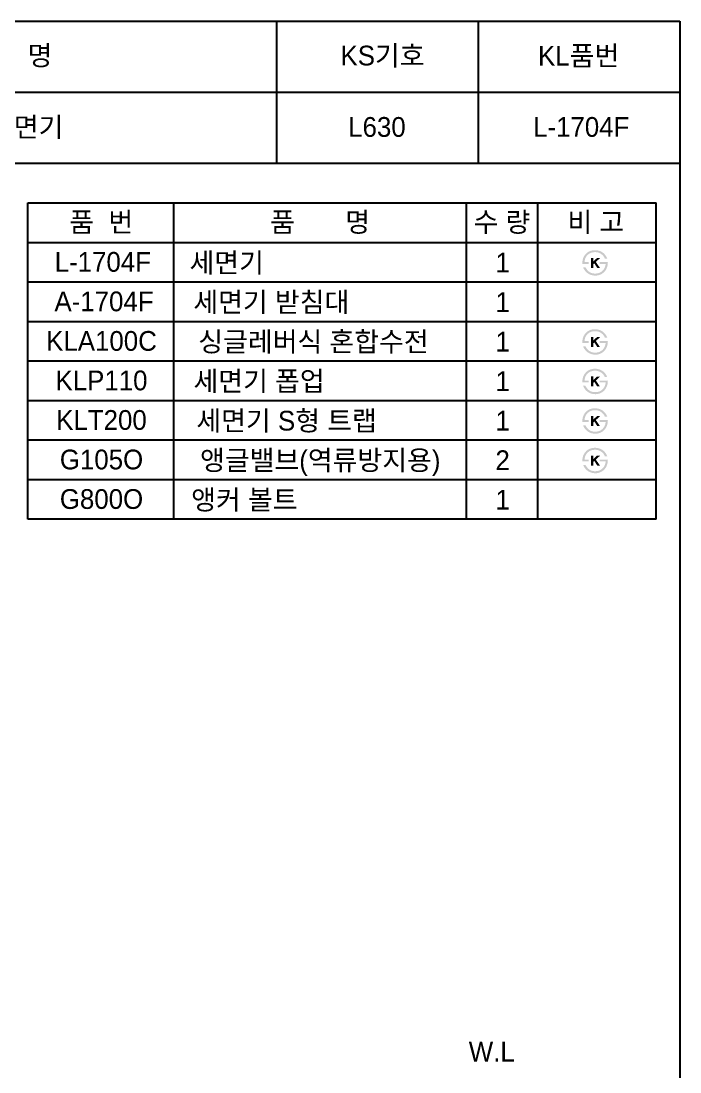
# Model space of a CAD drawing. Header units: millimetres. Extents: x 0 to 3750, y -67 to 2530.
# Drawn here: x 2917 to 3750, y 1200 to 2530 of the extents above; entities that cross this region are included whole.
import ezdxf
from ezdxf.enums import TextEntityAlignment as Align

# ---------------------------------------------------------------- set-up
doc = ezdxf.new("R2010")
doc.units = ezdxf.units.MM
doc.layers.add('TEXT', color=7, linetype='Continuous')
doc.layers.add('도각라인', color=7, linetype='Continuous')
doc.styles.add('타이틀', font='H2GTRM.TTF', dxfattribs={"height": 25})

msp = doc.modelspace()

# ---------------------------------------------------------------- hatches: boundary and pattern name
at = {"layer": 'TEXT'}
for points in [[(3626.6, 2222.8), (3626.6, 2223.2), (3626.6, 2223.6), (3626.5, 2224), (3626.6, 2224.4), (3626.6, 2224.8), (3626.6, 2225.2), (3626.6, 2225.6), (3626.7, 2226), (3626.7, 2226.4), (3626.8, 2226.8), (3626.8, 2227.2), (3626.9, 2227.6), (3627, 2228), (3627.1, 2228.4), (3627.2, 2228.8), (3627.3, 2229.1), (3627.4, 2229.5), (3627.5, 2229.9), (3627.7, 2230.3), (3627.8, 2230.6), (3628, 2231), (3628.1, 2231.4), (3628.3, 2231.7), (3628.5, 2232.1), (3628.7, 2232.4), (3628.9, 2232.7), (3629.1, 2233.1), (3629.3, 2233.4), (3629.5, 2233.7), (3629.7, 2234), (3630, 2234.3), (3630.5, 2234.9), (3630.8, 2235.2), (3631, 2235.5), (3631.3, 2235.8), (3631.6, 2236.1), (3631.9, 2236.4), (3632.2, 2236.6), (3632.5, 2236.9), (3632.8, 2237.1), (3633.2, 2237.4), (3633.5, 2237.6), (3633.8, 2237.8), (3634.2, 2238), (3634.5, 2238.2), (3634.9, 2238.4), (3635.2, 2238.6), (3635.7, 2238.7), (3636.1, 2238.9), (3636.5, 2239.1), (3636.9, 2239.2), (3637.3, 2239.4), (3637.8, 2239.5), (3638.2, 2239.6), (3638.6, 2239.7), (3639.1, 2239.8), (3639.5, 2239.9), (3640, 2239.9), (3640.5, 2240), (3641, 2240), (3641.4, 2240.1), (3641.9, 2240.1), (3642.4, 2240.1), (3643.2, 2240.1), (3643.6, 2240.1), (3643.9, 2240), (3644.3, 2240), (3644.7, 2240), (3645, 2239.9), (3645.4, 2239.9), (3645.7, 2239.8), (3646.1, 2239.7), (3646.4, 2239.7), (3646.8, 2239.6), (3647.1, 2239.5), (3647.4, 2239.4), (3647.8, 2239.3), (3648.1, 2239.2), (3648.4, 2239.1), (3648.7, 2239), (3649, 2238.9), (3649.4, 2238.7), (3649.7, 2238.6), (3650, 2238.5), (3650.3, 2238.3), (3650.6, 2238.2), (3650.8, 2238), (3651.1, 2237.8), (3651.4, 2237.7), (3651.7, 2237.5), (3652, 2237.3), (3652.2, 2237.1), (3652.5, 2236.9), (3652.8, 2236.7), (3653.2, 2236.4), (3653.6, 2236), (3654, 2235.6), (3654.4, 2235.2), (3654.8, 2234.8), (3655.1, 2234.4), (3655.5, 2234), (3655.8, 2233.6), (3656.1, 2233.1), (3656.4, 2232.6), (3656.7, 2232.2), (3657, 2231.7), (3657.3, 2231.1), (3657.5, 2230.6), (3657.8, 2230.1), (3658, 2229.5), (3658, 2229.5), (3654.9, 2229.5), (3654.9, 2229.5), (3654.8, 2229.7), (3654.8, 2229.9), (3654.7, 2230.1), (3654.6, 2230.2), (3654.6, 2230.4), (3654.5, 2230.6), (3654.4, 2230.7), (3654.3, 2230.9), (3654.2, 2231.1), (3654.1, 2231.2), (3654, 2231.4), (3653.9, 2231.6), (3653.8, 2231.7), (3653.7, 2231.9), (3653.6, 2232.1), (3653.5, 2232.2), (3653.3, 2232.4), (3653.2, 2232.6), (3652.9, 2232.9), (3652.7, 2233.2), (3652.4, 2233.5), (3652.1, 2233.8), (3651.7, 2234.1), (3651.4, 2234.4), (3651, 2234.7), (3650.8, 2234.9), (3650.6, 2235.1), (3650.3, 2235.2), (3650.1, 2235.4), (3649.9, 2235.5), (3649.6, 2235.7), (3649.4, 2235.8), (3649.1, 2236), (3648.9, 2236.1), (3648.6, 2236.2), (3648.4, 2236.4), (3648.1, 2236.5), (3647.9, 2236.6), (3647.6, 2236.7), (3647.4, 2236.8), (3647.1, 2236.9), (3646.8, 2237), (3646.6, 2237), (3646.3, 2237.1), (3646.1, 2237.2), (3645.8, 2237.3), (3645.5, 2237.3), (3645.2, 2237.4), (3645, 2237.4), (3644.7, 2237.5), (3644.4, 2237.5), (3644.1, 2237.5), (3643.8, 2237.6), (3643.6, 2237.6), (3643.3, 2237.6), (3643, 2237.6), (3642.7, 2237.6), (3642.3, 2237.6), (3642, 2237.6), (3641.7, 2237.6), (3641.3, 2237.5), (3641, 2237.5), (3640.7, 2237.5), (3640.3, 2237.4), (3640, 2237.4), (3639.7, 2237.3), (3639.4, 2237.3), (3639.1, 2237.2), (3638.8, 2237.1), (3638.5, 2237), (3638.2, 2237), (3637.9, 2236.9), (3637.6, 2236.8), (3637.3, 2236.7), (3637, 2236.5), (3636.7, 2236.4), (3636.5, 2236.3), (3636.2, 2236.2), (3635.9, 2236), (3635.6, 2235.9), (3635.4, 2235.7), (3635.1, 2235.6), (3634.9, 2235.4), (3634.6, 2235.2), (3634.4, 2235), (3634.1, 2234.9), (3633.9, 2234.7), (3633.7, 2234.5), (3633.4, 2234.3), (3633.2, 2234), (3633, 2233.8), (3632.7, 2233.6), (3632.5, 2233.4), (3632.3, 2233.1), (3632.1, 2232.9), (3631.9, 2232.6), (3631.7, 2232.4), (3631.6, 2232.1), (3631.4, 2231.9), (3631.2, 2231.6), (3631.1, 2231.4), (3630.9, 2231.1), (3630.8, 2230.8), (3630.6, 2230.5), (3630.5, 2230.3), (3630.4, 2230), (3630.3, 2229.7), (3630.2, 2229.4), (3630, 2229.1), (3630, 2228.8), (3629.9, 2228.5), (3629.8, 2228.2), (3629.7, 2227.8), (3629.6, 2227.5), (3629.6, 2227.2), (3629.5, 2226.9), (3629.5, 2226.5), (3629.4, 2226.2), (3629.4, 2225.8), (3629.4, 2225.5), (3629.3, 2225.1), (3629.3, 2225.1), (3634.5, 2225.1), (3634.5, 2225.1), (3634.5, 2225.1), (3634.5, 2222.8), (3634.5, 2222.8), (3634.5, 2222.8), (3626.6, 2222.8)], [(3658.7, 2225.1), (3658.8, 2224.7), (3658.7, 2224.3), (3658.7, 2223.8), (3658.7, 2223.4), (3658.7, 2223), (3658.6, 2222.5), (3658.6, 2222.1), (3658.5, 2221.7), (3658.5, 2221.3), (3658.4, 2220.9), (3658.3, 2220.4), (3658.2, 2220), (3658.1, 2219.6), (3658, 2219.2), (3657.8, 2218.8), (3657.7, 2218.4), (3657.6, 2218), (3657.4, 2217.6), (3657.3, 2217.3), (3657.1, 2216.9), (3656.9, 2216.5), (3656.7, 2216.2), (3656.6, 2215.8), (3656.4, 2215.5), (3656.2, 2215.1), (3655.9, 2214.8), (3655.7, 2214.5), (3655.5, 2214.2), (3655.3, 2213.8), (3655, 2213.5), (3654.8, 2213.2), (3654.5, 2212.9), (3654.2, 2212.6), (3654, 2212.4), (3653.7, 2212.1), (3653.4, 2211.8), (3653.1, 2211.6), (3652.8, 2211.3), (3652.5, 2211.1), (3652.2, 2210.8), (3651.9, 2210.6), (3651.6, 2210.4), (3651.2, 2210.2), (3650.9, 2210), (3650.6, 2209.8), (3650.2, 2209.6), (3649.9, 2209.4), (3649.5, 2209.3), (3649.2, 2209.1), (3648.8, 2209), (3648.4, 2208.8), (3648, 2208.7), (3647.7, 2208.6), (3647.3, 2208.5), (3646.9, 2208.4), (3646.5, 2208.3), (3646.1, 2208.2), (3645.7, 2208.1), (3645.3, 2208.1), (3644.9, 2208), (3644.5, 2208), (3644.1, 2208), (3643.7, 2207.9), (3643.3, 2207.9), (3642.6, 2207.9), (3642, 2208), (3641.3, 2208), (3640.7, 2208.1), (3640.1, 2208.2), (3639.8, 2208.2), (3639.5, 2208.3), (3639.2, 2208.3), (3638.9, 2208.4), (3638.6, 2208.5), (3638.3, 2208.6), (3638, 2208.6), (3637.7, 2208.7), (3637.4, 2208.8), (3637.1, 2208.9), (3636.8, 2209), (3636.6, 2209.1), (3636.3, 2209.2), (3636, 2209.4), (3635.7, 2209.5), (3635.5, 2209.6), (3635.2, 2209.7), (3634.9, 2209.9), (3634.7, 2210), (3634.4, 2210.2), (3634.1, 2210.3), (3633.6, 2210.7), (3633.4, 2210.8), (3633.1, 2211), (3632.8, 2211.2), (3632.6, 2211.4), (3632.4, 2211.6), (3632.1, 2211.8), (3631.9, 2212), (3631.6, 2212.2), (3631.4, 2212.5), (3631.2, 2212.7), (3631, 2212.9), (3630.8, 2213.1), (3630.5, 2213.4), (3630.3, 2213.6), (3630.1, 2213.9), (3629.9, 2214.1), (3629.7, 2214.4), (3629.6, 2214.6), (3629.4, 2214.9), (3629.2, 2215.2), (3629, 2215.5), (3628.8, 2215.7), (3628.7, 2216), (3628.5, 2216.3), (3628.3, 2216.6), (3628.2, 2216.9), (3628, 2217.2), (3627.8, 2217.8), (3627.5, 2218.5), (3627.5, 2218.5), (3630.4, 2218.5), (3630.4, 2218.5), (3630.7, 2218.1), (3630.9, 2217.6), (3631.1, 2217.2), (3631.4, 2216.9), (3631.6, 2216.5), (3631.9, 2216.1), (3632.1, 2215.8), (3632.4, 2215.4), (3632.7, 2215.1), (3632.9, 2214.8), (3633.2, 2214.5), (3633.5, 2214.2), (3633.8, 2213.9), (3634.1, 2213.6), (3634.4, 2213.3), (3634.7, 2213.1), (3634.9, 2212.9), (3635.2, 2212.7), (3635.4, 2212.6), (3635.6, 2212.4), (3635.9, 2212.3), (3636.1, 2212.1), (3636.3, 2212), (3636.6, 2211.9), (3636.8, 2211.7), (3637.1, 2211.6), (3637.3, 2211.5), (3637.6, 2211.4), (3637.9, 2211.3), (3638.1, 2211.2), (3638.4, 2211.1), (3638.7, 2211), (3638.9, 2211), (3639.2, 2210.9), (3639.5, 2210.8), (3639.8, 2210.8), (3640, 2210.7), (3640.3, 2210.7), (3640.6, 2210.6), (3640.9, 2210.6), (3641.2, 2210.6), (3641.5, 2210.5), (3641.8, 2210.5), (3642.1, 2210.5), (3642.4, 2210.5), (3642.7, 2210.5), (3643, 2210.5), (3643.9, 2210.5), (3644.1, 2210.6), (3644.4, 2210.6), (3644.7, 2210.6), (3644.9, 2210.6), (3645.2, 2210.7), (3645.5, 2210.7), (3645.7, 2210.8), (3646, 2210.8), (3646.3, 2210.9), (3646.5, 2210.9), (3646.8, 2211), (3647, 2211.1), (3647.3, 2211.2), (3647.5, 2211.2), (3647.8, 2211.3), (3648, 2211.4), (3648.3, 2211.5), (3648.5, 2211.6), (3648.8, 2211.8), (3649, 2211.9), (3649.2, 2212), (3649.5, 2212.1), (3649.7, 2212.3), (3649.9, 2212.4), (3650.2, 2212.6), (3650.4, 2212.7), (3650.6, 2212.9), (3650.9, 2213), (3651.1, 2213.2), (3651.3, 2213.4), (3651.6, 2213.6), (3651.8, 2213.8), (3652, 2214), (3652.3, 2214.3), (3652.5, 2214.5), (3652.7, 2214.8), (3652.9, 2215), (3653.2, 2215.3), (3653.3, 2215.5), (3653.5, 2215.8), (3653.7, 2216), (3653.9, 2216.3), (3654.1, 2216.6), (3654.2, 2216.9), (3654.4, 2217.2), (3654.5, 2217.4), (3654.7, 2217.7), (3654.8, 2218), (3654.9, 2218.3), (3655.1, 2218.7), (3655.2, 2219), (3655.3, 2219.3), (3655.4, 2219.6), (3655.5, 2220), (3655.6, 2220.3), (3655.6, 2220.6), (3655.7, 2221), (3655.8, 2221.3), (3655.8, 2221.7), (3655.9, 2222.1), (3655.9, 2222.4), (3655.9, 2222.8), (3655.9, 2222.8), (3648.5, 2222.8), (3648.5, 2222.8), (3648.5, 2222.8), (3648.5, 2225.1), (3648.5, 2225.1), (3648.5, 2225.1), (3658.7, 2225.1)], [(3640.3, 2225.8), (3645.1, 2230.2), (3649, 2230.2), (3643.6, 2225.2), (3648.7, 2217.7), (3645.3, 2217.7), (3641.7, 2223.4), (3640.3, 2222.2), (3640.3, 2217.7), (3637.4, 2217.7), (3637.4, 2230.3), (3640.3, 2230.3)], [(3626.6, 2122.8), (3626.6, 2123.2), (3626.6, 2123.6), (3626.5, 2124), (3626.6, 2124.4), (3626.6, 2124.8), (3626.6, 2125.2), (3626.6, 2125.6), (3626.7, 2126), (3626.7, 2126.4), (3626.8, 2126.8), (3626.8, 2127.2), (3626.9, 2127.6), (3627, 2128), (3627.1, 2128.4), (3627.2, 2128.8), (3627.3, 2129.1), (3627.4, 2129.5), (3627.5, 2129.9), (3627.7, 2130.3), (3627.8, 2130.6), (3628, 2131), (3628.1, 2131.4), (3628.3, 2131.7), (3628.5, 2132.1), (3628.7, 2132.4), (3628.9, 2132.7), (3629.1, 2133.1), (3629.3, 2133.4), (3629.5, 2133.7), (3629.7, 2134), (3630, 2134.3), (3630.5, 2134.9), (3630.8, 2135.2), (3631, 2135.5), (3631.3, 2135.8), (3631.6, 2136.1), (3631.9, 2136.4), (3632.2, 2136.6), (3632.5, 2136.9), (3632.8, 2137.1), (3633.2, 2137.4), (3633.5, 2137.6), (3633.8, 2137.8), (3634.2, 2138), (3634.5, 2138.2), (3634.9, 2138.4), (3635.2, 2138.6), (3635.7, 2138.7), (3636.1, 2138.9), (3636.5, 2139.1), (3636.9, 2139.2), (3637.3, 2139.4), (3637.8, 2139.5), (3638.2, 2139.6), (3638.6, 2139.7), (3639.1, 2139.8), (3639.5, 2139.9), (3640, 2139.9), (3640.5, 2140), (3641, 2140), (3641.4, 2140.1), (3641.9, 2140.1), (3642.4, 2140.1), (3643.2, 2140.1), (3643.6, 2140.1), (3643.9, 2140), (3644.3, 2140), (3644.7, 2140), (3645, 2139.9), (3645.4, 2139.9), (3645.7, 2139.8), (3646.1, 2139.7), (3646.4, 2139.7), (3646.8, 2139.6), (3647.1, 2139.5), (3647.4, 2139.4), (3647.8, 2139.3), (3648.1, 2139.2), (3648.4, 2139.1), (3648.7, 2139), (3649, 2138.9), (3649.4, 2138.7), (3649.7, 2138.6), (3650, 2138.5), (3650.3, 2138.3), (3650.6, 2138.2), (3650.8, 2138), (3651.1, 2137.8), (3651.4, 2137.7), (3651.7, 2137.5), (3652, 2137.3), (3652.2, 2137.1), (3652.5, 2136.9), (3652.8, 2136.7), (3653.2, 2136.4), (3653.6, 2136), (3654, 2135.6), (3654.4, 2135.2), (3654.8, 2134.8), (3655.1, 2134.4), (3655.5, 2134), (3655.8, 2133.6), (3656.1, 2133.1), (3656.4, 2132.6), (3656.7, 2132.2), (3657, 2131.7), (3657.3, 2131.1), (3657.5, 2130.6), (3657.8, 2130.1), (3658, 2129.5), (3658, 2129.5), (3654.9, 2129.5), (3654.9, 2129.5), (3654.8, 2129.7), (3654.8, 2129.9), (3654.7, 2130.1), (3654.6, 2130.2), (3654.6, 2130.4), (3654.5, 2130.6), (3654.4, 2130.7), (3654.3, 2130.9), (3654.2, 2131.1), (3654.1, 2131.2), (3654, 2131.4), (3653.9, 2131.6), (3653.8, 2131.7), (3653.7, 2131.9), (3653.6, 2132.1), (3653.5, 2132.2), (3653.3, 2132.4), (3653.2, 2132.6), (3652.9, 2132.9), (3652.7, 2133.2), (3652.4, 2133.5), (3652.1, 2133.8), (3651.7, 2134.1), (3651.4, 2134.4), (3651, 2134.7), (3650.8, 2134.9), (3650.6, 2135.1), (3650.3, 2135.2), (3650.1, 2135.4), (3649.9, 2135.5), (3649.6, 2135.7), (3649.4, 2135.8), (3649.1, 2136), (3648.9, 2136.1), (3648.6, 2136.2), (3648.4, 2136.4), (3648.1, 2136.5), (3647.9, 2136.6), (3647.6, 2136.7), (3647.4, 2136.8), (3647.1, 2136.9), (3646.8, 2137), (3646.6, 2137), (3646.3, 2137.1), (3646.1, 2137.2), (3645.8, 2137.3), (3645.5, 2137.3), (3645.2, 2137.4), (3645, 2137.4), (3644.7, 2137.5), (3644.4, 2137.5), (3644.1, 2137.5), (3643.8, 2137.6), (3643.6, 2137.6), (3643.3, 2137.6), (3643, 2137.6), (3642.7, 2137.6), (3642.3, 2137.6), (3642, 2137.6), (3641.7, 2137.6), (3641.3, 2137.5), (3641, 2137.5), (3640.7, 2137.5), (3640.3, 2137.4), (3640, 2137.4), (3639.7, 2137.3), (3639.4, 2137.3), (3639.1, 2137.2), (3638.8, 2137.1), (3638.5, 2137), (3638.2, 2137), (3637.9, 2136.9), (3637.6, 2136.8), (3637.3, 2136.7), (3637, 2136.5), (3636.7, 2136.4), (3636.5, 2136.3), (3636.2, 2136.2), (3635.9, 2136), (3635.6, 2135.9), (3635.4, 2135.7), (3635.1, 2135.6), (3634.9, 2135.4), (3634.6, 2135.2), (3634.4, 2135), (3634.1, 2134.9), (3633.9, 2134.7), (3633.7, 2134.5), (3633.4, 2134.3), (3633.2, 2134), (3633, 2133.8), (3632.7, 2133.6), (3632.5, 2133.4), (3632.3, 2133.1), (3632.1, 2132.9), (3631.9, 2132.6), (3631.7, 2132.4), (3631.6, 2132.1), (3631.4, 2131.9), (3631.2, 2131.6), (3631.1, 2131.4), (3630.9, 2131.1), (3630.8, 2130.8), (3630.6, 2130.5), (3630.5, 2130.3), (3630.4, 2130), (3630.3, 2129.7), (3630.2, 2129.4), (3630, 2129.1), (3630, 2128.8), (3629.9, 2128.5), (3629.8, 2128.2), (3629.7, 2127.8), (3629.6, 2127.5), (3629.6, 2127.2), (3629.5, 2126.9), (3629.5, 2126.5), (3629.4, 2126.2), (3629.4, 2125.8), (3629.4, 2125.5), (3629.3, 2125.1), (3629.3, 2125.1), (3634.5, 2125.1), (3634.5, 2125.1), (3634.5, 2125.1), (3634.5, 2122.8), (3634.5, 2122.8), (3634.5, 2122.8), (3626.6, 2122.8)], [(3640.3, 2125.8), (3645.1, 2130.2), (3649, 2130.2), (3643.6, 2125.2), (3648.7, 2117.7), (3645.3, 2117.7), (3641.7, 2123.4), (3640.3, 2122.2), (3640.3, 2117.7), (3637.4, 2117.7), (3637.4, 2130.3), (3640.3, 2130.3)], [(3658.7, 2125.1), (3658.8, 2124.7), (3658.7, 2124.3), (3658.7, 2123.8), (3658.7, 2123.4), (3658.7, 2123), (3658.6, 2122.5), (3658.6, 2122.1), (3658.5, 2121.7), (3658.5, 2121.3), (3658.4, 2120.9), (3658.3, 2120.4), (3658.2, 2120), (3658.1, 2119.6), (3658, 2119.2), (3657.8, 2118.8), (3657.7, 2118.4), (3657.6, 2118), (3657.4, 2117.6), (3657.3, 2117.3), (3657.1, 2116.9), (3656.9, 2116.5), (3656.7, 2116.2), (3656.6, 2115.8), (3656.4, 2115.5), (3656.2, 2115.1), (3655.9, 2114.8), (3655.7, 2114.5), (3655.5, 2114.2), (3655.3, 2113.8), (3655, 2113.5), (3654.8, 2113.2), (3654.5, 2112.9), (3654.2, 2112.6), (3654, 2112.4), (3653.7, 2112.1), (3653.4, 2111.8), (3653.1, 2111.6), (3652.8, 2111.3), (3652.5, 2111.1), (3652.2, 2110.8), (3651.9, 2110.6), (3651.6, 2110.4), (3651.2, 2110.2), (3650.9, 2110), (3650.6, 2109.8), (3650.2, 2109.6), (3649.9, 2109.4), (3649.5, 2109.3), (3649.2, 2109.1), (3648.8, 2109), (3648.4, 2108.8), (3648, 2108.7), (3647.7, 2108.6), (3647.3, 2108.5), (3646.9, 2108.4), (3646.5, 2108.3), (3646.1, 2108.2), (3645.7, 2108.1), (3645.3, 2108.1), (3644.9, 2108), (3644.5, 2108), (3644.1, 2108), (3643.7, 2107.9), (3643.3, 2107.9), (3642.6, 2107.9), (3642, 2108), (3641.3, 2108), (3640.7, 2108.1), (3640.1, 2108.2), (3639.8, 2108.2), (3639.5, 2108.3), (3639.2, 2108.3), (3638.9, 2108.4), (3638.6, 2108.5), (3638.3, 2108.6), (3638, 2108.6), (3637.7, 2108.7), (3637.4, 2108.8), (3637.1, 2108.9), (3636.8, 2109), (3636.6, 2109.1), (3636.3, 2109.2), (3636, 2109.4), (3635.7, 2109.5), (3635.5, 2109.6), (3635.2, 2109.7), (3634.9, 2109.9), (3634.7, 2110), (3634.4, 2110.2), (3634.1, 2110.3), (3633.6, 2110.7), (3633.4, 2110.8), (3633.1, 2111), (3632.8, 2111.2), (3632.6, 2111.4), (3632.4, 2111.6), (3632.1, 2111.8), (3631.9, 2112), (3631.6, 2112.2), (3631.4, 2112.5), (3631.2, 2112.7), (3631, 2112.9), (3630.8, 2113.1), (3630.5, 2113.4), (3630.3, 2113.6), (3630.1, 2113.9), (3629.9, 2114.1), (3629.7, 2114.4), (3629.6, 2114.6), (3629.4, 2114.9), (3629.2, 2115.2), (3629, 2115.5), (3628.8, 2115.7), (3628.7, 2116), (3628.5, 2116.3), (3628.3, 2116.6), (3628.2, 2116.9), (3628, 2117.2), (3627.8, 2117.8), (3627.5, 2118.5), (3627.5, 2118.5), (3630.4, 2118.5), (3630.4, 2118.5), (3630.7, 2118.1), (3630.9, 2117.6), (3631.1, 2117.2), (3631.4, 2116.9), (3631.6, 2116.5), (3631.9, 2116.1), (3632.1, 2115.8), (3632.4, 2115.4), (3632.7, 2115.1), (3632.9, 2114.8), (3633.2, 2114.5), (3633.5, 2114.2), (3633.8, 2113.9), (3634.1, 2113.6), (3634.4, 2113.3), (3634.7, 2113.1), (3634.9, 2112.9), (3635.2, 2112.7), (3635.4, 2112.6), (3635.6, 2112.4), (3635.9, 2112.3), (3636.1, 2112.1), (3636.3, 2112), (3636.6, 2111.9), (3636.8, 2111.7), (3637.1, 2111.6), (3637.3, 2111.5), (3637.6, 2111.4), (3637.9, 2111.3), (3638.1, 2111.2), (3638.4, 2111.1), (3638.7, 2111), (3638.9, 2111), (3639.2, 2110.9), (3639.5, 2110.8), (3639.8, 2110.8), (3640, 2110.7), (3640.3, 2110.7), (3640.6, 2110.6), (3640.9, 2110.6), (3641.2, 2110.6), (3641.5, 2110.5), (3641.8, 2110.5), (3642.1, 2110.5), (3642.4, 2110.5), (3642.7, 2110.5), (3643, 2110.5), (3643.9, 2110.5), (3644.1, 2110.6), (3644.4, 2110.6), (3644.7, 2110.6), (3644.9, 2110.6), (3645.2, 2110.7), (3645.5, 2110.7), (3645.7, 2110.8), (3646, 2110.8), (3646.3, 2110.9), (3646.5, 2110.9), (3646.8, 2111), (3647, 2111.1), (3647.3, 2111.2), (3647.5, 2111.2), (3647.8, 2111.3), (3648, 2111.4), (3648.3, 2111.5), (3648.5, 2111.6), (3648.8, 2111.8), (3649, 2111.9), (3649.2, 2112), (3649.5, 2112.1), (3649.7, 2112.3), (3649.9, 2112.4), (3650.2, 2112.6), (3650.4, 2112.7), (3650.6, 2112.9), (3650.9, 2113), (3651.1, 2113.2), (3651.3, 2113.4), (3651.6, 2113.6), (3651.8, 2113.8), (3652, 2114), (3652.3, 2114.3), (3652.5, 2114.5), (3652.7, 2114.8), (3652.9, 2115), (3653.2, 2115.3), (3653.3, 2115.5), (3653.5, 2115.8), (3653.7, 2116), (3653.9, 2116.3), (3654.1, 2116.6), (3654.2, 2116.9), (3654.4, 2117.2), (3654.5, 2117.4), (3654.7, 2117.7), (3654.8, 2118), (3654.9, 2118.3), (3655.1, 2118.7), (3655.2, 2119), (3655.3, 2119.3), (3655.4, 2119.6), (3655.5, 2120), (3655.6, 2120.3), (3655.6, 2120.6), (3655.7, 2121), (3655.8, 2121.3), (3655.8, 2121.7), (3655.9, 2122.1), (3655.9, 2122.4), (3655.9, 2122.8), (3655.9, 2122.8), (3648.5, 2122.8), (3648.5, 2122.8), (3648.5, 2122.8), (3648.5, 2125.1), (3648.5, 2125.1), (3648.5, 2125.1), (3658.7, 2125.1)], [(3626.6, 2072.8), (3626.6, 2073.2), (3626.6, 2073.6), (3626.5, 2074), (3626.6, 2074.4), (3626.6, 2074.8), (3626.6, 2075.2), (3626.6, 2075.6), (3626.7, 2076), (3626.7, 2076.4), (3626.8, 2076.8), (3626.8, 2077.2), (3626.9, 2077.6), (3627, 2078), (3627.1, 2078.4), (3627.2, 2078.8), (3627.3, 2079.1), (3627.4, 2079.5), (3627.5, 2079.9), (3627.7, 2080.3), (3627.8, 2080.6), (3628, 2081), (3628.1, 2081.4), (3628.3, 2081.7), (3628.5, 2082.1), (3628.7, 2082.4), (3628.9, 2082.7), (3629.1, 2083.1), (3629.3, 2083.4), (3629.5, 2083.7), (3629.7, 2084), (3630, 2084.3), (3630.5, 2084.9), (3630.8, 2085.2), (3631, 2085.5), (3631.3, 2085.8), (3631.6, 2086.1), (3631.9, 2086.4), (3632.2, 2086.6), (3632.5, 2086.9), (3632.8, 2087.1), (3633.2, 2087.4), (3633.5, 2087.6), (3633.8, 2087.8), (3634.2, 2088), (3634.5, 2088.2), (3634.9, 2088.4), (3635.2, 2088.6), (3635.7, 2088.7), (3636.1, 2088.9), (3636.5, 2089.1), (3636.9, 2089.2), (3637.3, 2089.4), (3637.8, 2089.5), (3638.2, 2089.6), (3638.6, 2089.7), (3639.1, 2089.8), (3639.5, 2089.9), (3640, 2089.9), (3640.5, 2090), (3641, 2090), (3641.4, 2090.1), (3641.9, 2090.1), (3642.4, 2090.1), (3643.2, 2090.1), (3643.6, 2090.1), (3643.9, 2090), (3644.3, 2090), (3644.7, 2090), (3645, 2089.9), (3645.4, 2089.9), (3645.7, 2089.8), (3646.1, 2089.7), (3646.4, 2089.7), (3646.8, 2089.6), (3647.1, 2089.5), (3647.4, 2089.4), (3647.8, 2089.3), (3648.1, 2089.2), (3648.4, 2089.1), (3648.7, 2089), (3649, 2088.9), (3649.4, 2088.7), (3649.7, 2088.6), (3650, 2088.5), (3650.3, 2088.3), (3650.6, 2088.2), (3650.8, 2088), (3651.1, 2087.8), (3651.4, 2087.7), (3651.7, 2087.5), (3652, 2087.3), (3652.2, 2087.1), (3652.5, 2086.9), (3652.8, 2086.7), (3653.2, 2086.4), (3653.6, 2086), (3654, 2085.6), (3654.4, 2085.2), (3654.8, 2084.8), (3655.1, 2084.4), (3655.5, 2084), (3655.8, 2083.6), (3656.1, 2083.1), (3656.4, 2082.6), (3656.7, 2082.2), (3657, 2081.7), (3657.3, 2081.1), (3657.5, 2080.6), (3657.8, 2080.1), (3658, 2079.5), (3658, 2079.5), (3654.9, 2079.5), (3654.9, 2079.5), (3654.8, 2079.7), (3654.8, 2079.9), (3654.7, 2080.1), (3654.6, 2080.2), (3654.6, 2080.4), (3654.5, 2080.6), (3654.4, 2080.7), (3654.3, 2080.9), (3654.2, 2081.1), (3654.1, 2081.2), (3654, 2081.4), (3653.9, 2081.6), (3653.8, 2081.7), (3653.7, 2081.9), (3653.6, 2082.1), (3653.5, 2082.2), (3653.3, 2082.4), (3653.2, 2082.6), (3652.9, 2082.9), (3652.7, 2083.2), (3652.4, 2083.5), (3652.1, 2083.8), (3651.7, 2084.1), (3651.4, 2084.4), (3651, 2084.7), (3650.8, 2084.9), (3650.6, 2085.1), (3650.3, 2085.2), (3650.1, 2085.4), (3649.9, 2085.5), (3649.6, 2085.7), (3649.4, 2085.8), (3649.1, 2086), (3648.9, 2086.1), (3648.6, 2086.2), (3648.4, 2086.4), (3648.1, 2086.5), (3647.9, 2086.6), (3647.6, 2086.7), (3647.4, 2086.8), (3647.1, 2086.9), (3646.8, 2087), (3646.6, 2087), (3646.3, 2087.1), (3646.1, 2087.2), (3645.8, 2087.3), (3645.5, 2087.3), (3645.2, 2087.4), (3645, 2087.4), (3644.7, 2087.5), (3644.4, 2087.5), (3644.1, 2087.5), (3643.8, 2087.6), (3643.6, 2087.6), (3643.3, 2087.6), (3643, 2087.6), (3642.7, 2087.6), (3642.3, 2087.6), (3642, 2087.6), (3641.7, 2087.6), (3641.3, 2087.5), (3641, 2087.5), (3640.7, 2087.5), (3640.3, 2087.4), (3640, 2087.4), (3639.7, 2087.3), (3639.4, 2087.3), (3639.1, 2087.2), (3638.8, 2087.1), (3638.5, 2087), (3638.2, 2087), (3637.9, 2086.9), (3637.6, 2086.8), (3637.3, 2086.7), (3637, 2086.5), (3636.7, 2086.4), (3636.5, 2086.3), (3636.2, 2086.2), (3635.9, 2086), (3635.6, 2085.9), (3635.4, 2085.7), (3635.1, 2085.6), (3634.9, 2085.4), (3634.6, 2085.2), (3634.4, 2085), (3634.1, 2084.9), (3633.9, 2084.7), (3633.7, 2084.5), (3633.4, 2084.3), (3633.2, 2084), (3633, 2083.8), (3632.7, 2083.6), (3632.5, 2083.4), (3632.3, 2083.1), (3632.1, 2082.9), (3631.9, 2082.6), (3631.7, 2082.4), (3631.6, 2082.1), (3631.4, 2081.9), (3631.2, 2081.6), (3631.1, 2081.4), (3630.9, 2081.1), (3630.8, 2080.8), (3630.6, 2080.5), (3630.5, 2080.3), (3630.4, 2080), (3630.3, 2079.7), (3630.2, 2079.4), (3630, 2079.1), (3630, 2078.8), (3629.9, 2078.5), (3629.8, 2078.2), (3629.7, 2077.8), (3629.6, 2077.5), (3629.6, 2077.2), (3629.5, 2076.9), (3629.5, 2076.5), (3629.4, 2076.2), (3629.4, 2075.8), (3629.4, 2075.5), (3629.3, 2075.1), (3629.3, 2075.1), (3634.5, 2075.1), (3634.5, 2075.1), (3634.5, 2075.1), (3634.5, 2072.8), (3634.5, 2072.8), (3634.5, 2072.8), (3626.6, 2072.8)], [(3658.7, 2075.1), (3658.8, 2074.7), (3658.7, 2074.3), (3658.7, 2073.8), (3658.7, 2073.4), (3658.7, 2073), (3658.6, 2072.5), (3658.6, 2072.1), (3658.5, 2071.7), (3658.5, 2071.3), (3658.4, 2070.9), (3658.3, 2070.4), (3658.2, 2070), (3658.1, 2069.6), (3658, 2069.2), (3657.8, 2068.8), (3657.7, 2068.4), (3657.6, 2068), (3657.4, 2067.6), (3657.3, 2067.3), (3657.1, 2066.9), (3656.9, 2066.5), (3656.7, 2066.2), (3656.6, 2065.8), (3656.4, 2065.5), (3656.2, 2065.1), (3655.9, 2064.8), (3655.7, 2064.5), (3655.5, 2064.2), (3655.3, 2063.8), (3655, 2063.5), (3654.8, 2063.2), (3654.5, 2062.9), (3654.2, 2062.6), (3654, 2062.4), (3653.7, 2062.1), (3653.4, 2061.8), (3653.1, 2061.6), (3652.8, 2061.3), (3652.5, 2061.1), (3652.2, 2060.8), (3651.9, 2060.6), (3651.6, 2060.4), (3651.2, 2060.2), (3650.9, 2060), (3650.6, 2059.8), (3650.2, 2059.6), (3649.9, 2059.4), (3649.5, 2059.3), (3649.2, 2059.1), (3648.8, 2059), (3648.4, 2058.8), (3648, 2058.7), (3647.7, 2058.6), (3647.3, 2058.5), (3646.9, 2058.4), (3646.5, 2058.3), (3646.1, 2058.2), (3645.7, 2058.1), (3645.3, 2058.1), (3644.9, 2058), (3644.5, 2058), (3644.1, 2058), (3643.7, 2057.9), (3643.3, 2057.9), (3642.6, 2057.9), (3642, 2058), (3641.3, 2058), (3640.7, 2058.1), (3640.1, 2058.2), (3639.8, 2058.2), (3639.5, 2058.3), (3639.2, 2058.3), (3638.9, 2058.4), (3638.6, 2058.5), (3638.3, 2058.6), (3638, 2058.6), (3637.7, 2058.7), (3637.4, 2058.8), (3637.1, 2058.9), (3636.8, 2059), (3636.6, 2059.1), (3636.3, 2059.2), (3636, 2059.4), (3635.7, 2059.5), (3635.5, 2059.6), (3635.2, 2059.7), (3634.9, 2059.9), (3634.7, 2060), (3634.4, 2060.2), (3634.1, 2060.3), (3633.6, 2060.7), (3633.4, 2060.8), (3633.1, 2061), (3632.8, 2061.2), (3632.6, 2061.4), (3632.4, 2061.6), (3632.1, 2061.8), (3631.9, 2062), (3631.6, 2062.2), (3631.4, 2062.5), (3631.2, 2062.7), (3631, 2062.9), (3630.8, 2063.1), (3630.5, 2063.4), (3630.3, 2063.6), (3630.1, 2063.9), (3629.9, 2064.1), (3629.7, 2064.4), (3629.6, 2064.6), (3629.4, 2064.9), (3629.2, 2065.2), (3629, 2065.5), (3628.8, 2065.7), (3628.7, 2066), (3628.5, 2066.3), (3628.3, 2066.6), (3628.2, 2066.9), (3628, 2067.2), (3627.8, 2067.8), (3627.5, 2068.5), (3627.5, 2068.5), (3630.4, 2068.5), (3630.4, 2068.5), (3630.7, 2068.1), (3630.9, 2067.6), (3631.1, 2067.2), (3631.4, 2066.9), (3631.6, 2066.5), (3631.9, 2066.1), (3632.1, 2065.8), (3632.4, 2065.4), (3632.7, 2065.1), (3632.9, 2064.8), (3633.2, 2064.5), (3633.5, 2064.2), (3633.8, 2063.9), (3634.1, 2063.6), (3634.4, 2063.3), (3634.7, 2063.1), (3634.9, 2062.9), (3635.2, 2062.7), (3635.4, 2062.6), (3635.6, 2062.4), (3635.9, 2062.3), (3636.1, 2062.1), (3636.3, 2062), (3636.6, 2061.9), (3636.8, 2061.7), (3637.1, 2061.6), (3637.3, 2061.5), (3637.6, 2061.4), (3637.9, 2061.3), (3638.1, 2061.2), (3638.4, 2061.1), (3638.7, 2061), (3638.9, 2061), (3639.2, 2060.9), (3639.5, 2060.8), (3639.8, 2060.8), (3640, 2060.7), (3640.3, 2060.7), (3640.6, 2060.6), (3640.9, 2060.6), (3641.2, 2060.6), (3641.5, 2060.5), (3641.8, 2060.5), (3642.1, 2060.5), (3642.4, 2060.5), (3642.7, 2060.5), (3643, 2060.5), (3643.9, 2060.5), (3644.1, 2060.6), (3644.4, 2060.6), (3644.7, 2060.6), (3644.9, 2060.6), (3645.2, 2060.7), (3645.5, 2060.7), (3645.7, 2060.8), (3646, 2060.8), (3646.3, 2060.9), (3646.5, 2060.9), (3646.8, 2061), (3647, 2061.1), (3647.3, 2061.2), (3647.5, 2061.2), (3647.8, 2061.3), (3648, 2061.4), (3648.3, 2061.5), (3648.5, 2061.6), (3648.8, 2061.8), (3649, 2061.9), (3649.2, 2062), (3649.5, 2062.1), (3649.7, 2062.3), (3649.9, 2062.4), (3650.2, 2062.6), (3650.4, 2062.7), (3650.6, 2062.9), (3650.9, 2063), (3651.1, 2063.2), (3651.3, 2063.4), (3651.6, 2063.6), (3651.8, 2063.8), (3652, 2064), (3652.3, 2064.3), (3652.5, 2064.5), (3652.7, 2064.8), (3652.9, 2065), (3653.2, 2065.3), (3653.3, 2065.5), (3653.5, 2065.8), (3653.7, 2066), (3653.9, 2066.3), (3654.1, 2066.6), (3654.2, 2066.9), (3654.4, 2067.2), (3654.5, 2067.4), (3654.7, 2067.7), (3654.8, 2068), (3654.9, 2068.3), (3655.1, 2068.7), (3655.2, 2069), (3655.3, 2069.3), (3655.4, 2069.6), (3655.5, 2070), (3655.6, 2070.3), (3655.6, 2070.6), (3655.7, 2071), (3655.8, 2071.3), (3655.8, 2071.7), (3655.9, 2072.1), (3655.9, 2072.4), (3655.9, 2072.8), (3655.9, 2072.8), (3648.5, 2072.8), (3648.5, 2072.8), (3648.5, 2072.8), (3648.5, 2075.1), (3648.5, 2075.1), (3648.5, 2075.1), (3658.7, 2075.1)], [(3640.3, 2075.8), (3645.1, 2080.2), (3649, 2080.2), (3643.6, 2075.2), (3648.7, 2067.7), (3645.3, 2067.7), (3641.7, 2073.4), (3640.3, 2072.2), (3640.3, 2067.7), (3637.4, 2067.7), (3637.4, 2080.3), (3640.3, 2080.3)], [(3626.6, 2022.8), (3626.6, 2023.2), (3626.6, 2023.6), (3626.5, 2024), (3626.6, 2024.4), (3626.6, 2024.8), (3626.6, 2025.2), (3626.6, 2025.6), (3626.7, 2026), (3626.7, 2026.4), (3626.8, 2026.8), (3626.8, 2027.2), (3626.9, 2027.6), (3627, 2028), (3627.1, 2028.4), (3627.2, 2028.8), (3627.3, 2029.1), (3627.4, 2029.5), (3627.5, 2029.9), (3627.7, 2030.3), (3627.8, 2030.6), (3628, 2031), (3628.1, 2031.4), (3628.3, 2031.7), (3628.5, 2032.1), (3628.7, 2032.4), (3628.9, 2032.7), (3629.1, 2033.1), (3629.3, 2033.4), (3629.5, 2033.7), (3629.7, 2034), (3630, 2034.3), (3630.5, 2034.9), (3630.8, 2035.2), (3631, 2035.5), (3631.3, 2035.8), (3631.6, 2036.1), (3631.9, 2036.4), (3632.2, 2036.6), (3632.5, 2036.9), (3632.8, 2037.1), (3633.2, 2037.4), (3633.5, 2037.6), (3633.8, 2037.8), (3634.2, 2038), (3634.5, 2038.2), (3634.9, 2038.4), (3635.2, 2038.6), (3635.7, 2038.7), (3636.1, 2038.9), (3636.5, 2039.1), (3636.9, 2039.2), (3637.3, 2039.4), (3637.8, 2039.5), (3638.2, 2039.6), (3638.6, 2039.7), (3639.1, 2039.8), (3639.5, 2039.9), (3640, 2039.9), (3640.5, 2040), (3641, 2040), (3641.4, 2040.1), (3641.9, 2040.1), (3642.4, 2040.1), (3643.2, 2040.1), (3643.6, 2040.1), (3643.9, 2040), (3644.3, 2040), (3644.7, 2040), (3645, 2039.9), (3645.4, 2039.9), (3645.7, 2039.8), (3646.1, 2039.7), (3646.4, 2039.7), (3646.8, 2039.6), (3647.1, 2039.5), (3647.4, 2039.4), (3647.8, 2039.3), (3648.1, 2039.2), (3648.4, 2039.1), (3648.7, 2039), (3649, 2038.9), (3649.4, 2038.7), (3649.7, 2038.6), (3650, 2038.5), (3650.3, 2038.3), (3650.6, 2038.2), (3650.8, 2038), (3651.1, 2037.8), (3651.4, 2037.7), (3651.7, 2037.5), (3652, 2037.3), (3652.2, 2037.1), (3652.5, 2036.9), (3652.8, 2036.7), (3653.2, 2036.4), (3653.6, 2036), (3654, 2035.6), (3654.4, 2035.2), (3654.8, 2034.8), (3655.1, 2034.4), (3655.5, 2034), (3655.8, 2033.6), (3656.1, 2033.1), (3656.4, 2032.6), (3656.7, 2032.2), (3657, 2031.7), (3657.3, 2031.1), (3657.5, 2030.6), (3657.8, 2030.1), (3658, 2029.5), (3658, 2029.5), (3654.9, 2029.5), (3654.9, 2029.5), (3654.8, 2029.7), (3654.8, 2029.9), (3654.7, 2030.1), (3654.6, 2030.2), (3654.6, 2030.4), (3654.5, 2030.6), (3654.4, 2030.7), (3654.3, 2030.9), (3654.2, 2031.1), (3654.1, 2031.2), (3654, 2031.4), (3653.9, 2031.6), (3653.8, 2031.7), (3653.7, 2031.9), (3653.6, 2032.1), (3653.5, 2032.2), (3653.3, 2032.4), (3653.2, 2032.6), (3652.9, 2032.9), (3652.7, 2033.2), (3652.4, 2033.5), (3652.1, 2033.8), (3651.7, 2034.1), (3651.4, 2034.4), (3651, 2034.7), (3650.8, 2034.9), (3650.6, 2035.1), (3650.3, 2035.2), (3650.1, 2035.4), (3649.9, 2035.5), (3649.6, 2035.7), (3649.4, 2035.8), (3649.1, 2036), (3648.9, 2036.1), (3648.6, 2036.2), (3648.4, 2036.4), (3648.1, 2036.5), (3647.9, 2036.6), (3647.6, 2036.7), (3647.4, 2036.8), (3647.1, 2036.9), (3646.8, 2037), (3646.6, 2037), (3646.3, 2037.1), (3646.1, 2037.2), (3645.8, 2037.3), (3645.5, 2037.3), (3645.2, 2037.4), (3645, 2037.4), (3644.7, 2037.5), (3644.4, 2037.5), (3644.1, 2037.5), (3643.8, 2037.6), (3643.6, 2037.6), (3643.3, 2037.6), (3643, 2037.6), (3642.7, 2037.6), (3642.3, 2037.6), (3642, 2037.6), (3641.7, 2037.6), (3641.3, 2037.5), (3641, 2037.5), (3640.7, 2037.5), (3640.3, 2037.4), (3640, 2037.4), (3639.7, 2037.3), (3639.4, 2037.3), (3639.1, 2037.2), (3638.8, 2037.1), (3638.5, 2037), (3638.2, 2037), (3637.9, 2036.9), (3637.6, 2036.8), (3637.3, 2036.7), (3637, 2036.5), (3636.7, 2036.4), (3636.5, 2036.3), (3636.2, 2036.2), (3635.9, 2036), (3635.6, 2035.9), (3635.4, 2035.7), (3635.1, 2035.6), (3634.9, 2035.4), (3634.6, 2035.2), (3634.4, 2035), (3634.1, 2034.9), (3633.9, 2034.7), (3633.7, 2034.5), (3633.4, 2034.3), (3633.2, 2034), (3633, 2033.8), (3632.7, 2033.6), (3632.5, 2033.4), (3632.3, 2033.1), (3632.1, 2032.9), (3631.9, 2032.6), (3631.7, 2032.4), (3631.6, 2032.1), (3631.4, 2031.9), (3631.2, 2031.6), (3631.1, 2031.4), (3630.9, 2031.1), (3630.8, 2030.8), (3630.6, 2030.5), (3630.5, 2030.3), (3630.4, 2030), (3630.3, 2029.7), (3630.2, 2029.4), (3630, 2029.1), (3630, 2028.8), (3629.9, 2028.5), (3629.8, 2028.2), (3629.7, 2027.8), (3629.6, 2027.5), (3629.6, 2027.2), (3629.5, 2026.9), (3629.5, 2026.5), (3629.4, 2026.2), (3629.4, 2025.8), (3629.4, 2025.5), (3629.3, 2025.1), (3629.3, 2025.1), (3634.5, 2025.1), (3634.5, 2025.1), (3634.5, 2025.1), (3634.5, 2022.8), (3634.5, 2022.8), (3634.5, 2022.8), (3626.6, 2022.8)], [(3658.7, 2025.1), (3658.8, 2024.7), (3658.7, 2024.3), (3658.7, 2023.8), (3658.7, 2023.4), (3658.7, 2023), (3658.6, 2022.5), (3658.6, 2022.1), (3658.5, 2021.7), (3658.5, 2021.3), (3658.4, 2020.9), (3658.3, 2020.4), (3658.2, 2020), (3658.1, 2019.6), (3658, 2019.2), (3657.8, 2018.8), (3657.7, 2018.4), (3657.6, 2018), (3657.4, 2017.6), (3657.3, 2017.3), (3657.1, 2016.9), (3656.9, 2016.5), (3656.7, 2016.2), (3656.6, 2015.8), (3656.4, 2015.5), (3656.2, 2015.1), (3655.9, 2014.8), (3655.7, 2014.5), (3655.5, 2014.2), (3655.3, 2013.8), (3655, 2013.5), (3654.8, 2013.2), (3654.5, 2012.9), (3654.2, 2012.6), (3654, 2012.4), (3653.7, 2012.1), (3653.4, 2011.8), (3653.1, 2011.6), (3652.8, 2011.3), (3652.5, 2011.1), (3652.2, 2010.8), (3651.9, 2010.6), (3651.6, 2010.4), (3651.2, 2010.2), (3650.9, 2010), (3650.6, 2009.8), (3650.2, 2009.6), (3649.9, 2009.4), (3649.5, 2009.3), (3649.2, 2009.1), (3648.8, 2009), (3648.4, 2008.8), (3648, 2008.7), (3647.7, 2008.6), (3647.3, 2008.5), (3646.9, 2008.4), (3646.5, 2008.3), (3646.1, 2008.2), (3645.7, 2008.1), (3645.3, 2008.1), (3644.9, 2008), (3644.5, 2008), (3644.1, 2008), (3643.7, 2007.9), (3643.3, 2007.9), (3642.6, 2007.9), (3642, 2008), (3641.3, 2008), (3640.7, 2008.1), (3640.1, 2008.2), (3639.8, 2008.2), (3639.5, 2008.3), (3639.2, 2008.3), (3638.9, 2008.4), (3638.6, 2008.5), (3638.3, 2008.6), (3638, 2008.6), (3637.7, 2008.7), (3637.4, 2008.8), (3637.1, 2008.9), (3636.8, 2009), (3636.6, 2009.1), (3636.3, 2009.2), (3636, 2009.4), (3635.7, 2009.5), (3635.5, 2009.6), (3635.2, 2009.7), (3634.9, 2009.9), (3634.7, 2010), (3634.4, 2010.2), (3634.1, 2010.3), (3633.6, 2010.7), (3633.4, 2010.8), (3633.1, 2011), (3632.8, 2011.2), (3632.6, 2011.4), (3632.4, 2011.6), (3632.1, 2011.8), (3631.9, 2012), (3631.6, 2012.2), (3631.4, 2012.5), (3631.2, 2012.7), (3631, 2012.9), (3630.8, 2013.1), (3630.5, 2013.4), (3630.3, 2013.6), (3630.1, 2013.9), (3629.9, 2014.1), (3629.7, 2014.4), (3629.6, 2014.6), (3629.4, 2014.9), (3629.2, 2015.2), (3629, 2015.5), (3628.8, 2015.7), (3628.7, 2016), (3628.5, 2016.3), (3628.3, 2016.6), (3628.2, 2016.9), (3628, 2017.2), (3627.8, 2017.8), (3627.5, 2018.5), (3627.5, 2018.5), (3630.4, 2018.5), (3630.4, 2018.5), (3630.7, 2018.1), (3630.9, 2017.6), (3631.1, 2017.2), (3631.4, 2016.9), (3631.6, 2016.5), (3631.9, 2016.1), (3632.1, 2015.8), (3632.4, 2015.4), (3632.7, 2015.1), (3632.9, 2014.8), (3633.2, 2014.5), (3633.5, 2014.2), (3633.8, 2013.9), (3634.1, 2013.6), (3634.4, 2013.3), (3634.7, 2013.1), (3634.9, 2012.9), (3635.2, 2012.7), (3635.4, 2012.6), (3635.6, 2012.4), (3635.9, 2012.3), (3636.1, 2012.1), (3636.3, 2012), (3636.6, 2011.9), (3636.8, 2011.7), (3637.1, 2011.6), (3637.3, 2011.5), (3637.6, 2011.4), (3637.9, 2011.3), (3638.1, 2011.2), (3638.4, 2011.1), (3638.7, 2011), (3638.9, 2011), (3639.2, 2010.9), (3639.5, 2010.8), (3639.8, 2010.8), (3640, 2010.7), (3640.3, 2010.7), (3640.6, 2010.6), (3640.9, 2010.6), (3641.2, 2010.6), (3641.5, 2010.5), (3641.8, 2010.5), (3642.1, 2010.5), (3642.4, 2010.5), (3642.7, 2010.5), (3643, 2010.5), (3643.9, 2010.5), (3644.1, 2010.6), (3644.4, 2010.6), (3644.7, 2010.6), (3644.9, 2010.6), (3645.2, 2010.7), (3645.5, 2010.7), (3645.7, 2010.8), (3646, 2010.8), (3646.3, 2010.9), (3646.5, 2010.9), (3646.8, 2011), (3647, 2011.1), (3647.3, 2011.2), (3647.5, 2011.2), (3647.8, 2011.3), (3648, 2011.4), (3648.3, 2011.5), (3648.5, 2011.6), (3648.8, 2011.8), (3649, 2011.9), (3649.2, 2012), (3649.5, 2012.1), (3649.7, 2012.3), (3649.9, 2012.4), (3650.2, 2012.6), (3650.4, 2012.7), (3650.6, 2012.9), (3650.9, 2013), (3651.1, 2013.2), (3651.3, 2013.4), (3651.6, 2013.6), (3651.8, 2013.8), (3652, 2014), (3652.3, 2014.3), (3652.5, 2014.5), (3652.7, 2014.8), (3652.9, 2015), (3653.2, 2015.3), (3653.3, 2015.5), (3653.5, 2015.8), (3653.7, 2016), (3653.9, 2016.3), (3654.1, 2016.6), (3654.2, 2016.9), (3654.4, 2017.2), (3654.5, 2017.4), (3654.7, 2017.7), (3654.8, 2018), (3654.9, 2018.3), (3655.1, 2018.7), (3655.2, 2019), (3655.3, 2019.3), (3655.4, 2019.6), (3655.5, 2020), (3655.6, 2020.3), (3655.6, 2020.6), (3655.7, 2021), (3655.8, 2021.3), (3655.8, 2021.7), (3655.9, 2022.1), (3655.9, 2022.4), (3655.9, 2022.8), (3655.9, 2022.8), (3648.5, 2022.8), (3648.5, 2022.8), (3648.5, 2022.8), (3648.5, 2025.1), (3648.5, 2025.1), (3648.5, 2025.1), (3658.7, 2025.1)], [(3640.3, 2025.8), (3645.1, 2030.2), (3649, 2030.2), (3643.6, 2025.2), (3648.7, 2017.7), (3645.3, 2017.7), (3641.7, 2023.4), (3640.3, 2022.2), (3640.3, 2017.7), (3637.4, 2017.7), (3637.4, 2030.3), (3640.3, 2030.3)], [(3626.6, 1972.8), (3626.6, 1973.2), (3626.6, 1973.6), (3626.5, 1974), (3626.6, 1974.4), (3626.6, 1974.8), (3626.6, 1975.2), (3626.6, 1975.6), (3626.7, 1976), (3626.7, 1976.4), (3626.8, 1976.8), (3626.8, 1977.2), (3626.9, 1977.6), (3627, 1978), (3627.1, 1978.4), (3627.2, 1978.8), (3627.3, 1979.1), (3627.4, 1979.5), (3627.5, 1979.9), (3627.7, 1980.3), (3627.8, 1980.6), (3628, 1981), (3628.1, 1981.4), (3628.3, 1981.7), (3628.5, 1982.1), (3628.7, 1982.4), (3628.9, 1982.7), (3629.1, 1983.1), (3629.3, 1983.4), (3629.5, 1983.7), (3629.7, 1984), (3630, 1984.3), (3630.5, 1984.9), (3630.8, 1985.2), (3631, 1985.5), (3631.3, 1985.8), (3631.6, 1986.1), (3631.9, 1986.4), (3632.2, 1986.6), (3632.5, 1986.9), (3632.8, 1987.1), (3633.2, 1987.4), (3633.5, 1987.6), (3633.8, 1987.8), (3634.2, 1988), (3634.5, 1988.2), (3634.9, 1988.4), (3635.2, 1988.6), (3635.7, 1988.7), (3636.1, 1988.9), (3636.5, 1989.1), (3636.9, 1989.2), (3637.3, 1989.4), (3637.8, 1989.5), (3638.2, 1989.6), (3638.6, 1989.7), (3639.1, 1989.8), (3639.5, 1989.9), (3640, 1989.9), (3640.5, 1990), (3641, 1990), (3641.4, 1990.1), (3641.9, 1990.1), (3642.4, 1990.1), (3643.2, 1990.1), (3643.6, 1990.1), (3643.9, 1990), (3644.3, 1990), (3644.7, 1990), (3645, 1989.9), (3645.4, 1989.9), (3645.7, 1989.8), (3646.1, 1989.7), (3646.4, 1989.7), (3646.8, 1989.6), (3647.1, 1989.5), (3647.4, 1989.4), (3647.8, 1989.3), (3648.1, 1989.2), (3648.4, 1989.1), (3648.7, 1989), (3649, 1988.9), (3649.4, 1988.7), (3649.7, 1988.6), (3650, 1988.5), (3650.3, 1988.3), (3650.6, 1988.2), (3650.8, 1988), (3651.1, 1987.8), (3651.4, 1987.7), (3651.7, 1987.5), (3652, 1987.3), (3652.2, 1987.1), (3652.5, 1986.9), (3652.8, 1986.7), (3653.2, 1986.4), (3653.6, 1986), (3654, 1985.6), (3654.4, 1985.2), (3654.8, 1984.8), (3655.1, 1984.4), (3655.5, 1984), (3655.8, 1983.6), (3656.1, 1983.1), (3656.4, 1982.6), (3656.7, 1982.2), (3657, 1981.7), (3657.3, 1981.1), (3657.5, 1980.6), (3657.8, 1980.1), (3658, 1979.5), (3658, 1979.5), (3654.9, 1979.5), (3654.9, 1979.5), (3654.8, 1979.7), (3654.8, 1979.9), (3654.7, 1980.1), (3654.6, 1980.2), (3654.6, 1980.4), (3654.5, 1980.6), (3654.4, 1980.7), (3654.3, 1980.9), (3654.2, 1981.1), (3654.1, 1981.2), (3654, 1981.4), (3653.9, 1981.6), (3653.8, 1981.7), (3653.7, 1981.9), (3653.6, 1982.1), (3653.5, 1982.2), (3653.3, 1982.4), (3653.2, 1982.6), (3652.9, 1982.9), (3652.7, 1983.2), (3652.4, 1983.5), (3652.1, 1983.8), (3651.7, 1984.1), (3651.4, 1984.4), (3651, 1984.7), (3650.8, 1984.9), (3650.6, 1985.1), (3650.3, 1985.2), (3650.1, 1985.4), (3649.9, 1985.5), (3649.6, 1985.7), (3649.4, 1985.8), (3649.1, 1986), (3648.9, 1986.1), (3648.6, 1986.2), (3648.4, 1986.4), (3648.1, 1986.5), (3647.9, 1986.6), (3647.6, 1986.7), (3647.4, 1986.8), (3647.1, 1986.9), (3646.8, 1987), (3646.6, 1987), (3646.3, 1987.1), (3646.1, 1987.2), (3645.8, 1987.3), (3645.5, 1987.3), (3645.2, 1987.4), (3645, 1987.4), (3644.7, 1987.5), (3644.4, 1987.5), (3644.1, 1987.5), (3643.8, 1987.6), (3643.6, 1987.6), (3643.3, 1987.6), (3643, 1987.6), (3642.7, 1987.6), (3642.3, 1987.6), (3642, 1987.6), (3641.7, 1987.6), (3641.3, 1987.5), (3641, 1987.5), (3640.7, 1987.5), (3640.3, 1987.4), (3640, 1987.4), (3639.7, 1987.3), (3639.4, 1987.3), (3639.1, 1987.2), (3638.8, 1987.1), (3638.5, 1987), (3638.2, 1987), (3637.9, 1986.9), (3637.6, 1986.8), (3637.3, 1986.7), (3637, 1986.5), (3636.7, 1986.4), (3636.5, 1986.3), (3636.2, 1986.2), (3635.9, 1986), (3635.6, 1985.9), (3635.4, 1985.7), (3635.1, 1985.6), (3634.9, 1985.4), (3634.6, 1985.2), (3634.4, 1985), (3634.1, 1984.9), (3633.9, 1984.7), (3633.7, 1984.5), (3633.4, 1984.3), (3633.2, 1984), (3633, 1983.8), (3632.7, 1983.6), (3632.5, 1983.4), (3632.3, 1983.1), (3632.1, 1982.9), (3631.9, 1982.6), (3631.7, 1982.4), (3631.6, 1982.1), (3631.4, 1981.9), (3631.2, 1981.6), (3631.1, 1981.4), (3630.9, 1981.1), (3630.8, 1980.8), (3630.6, 1980.5), (3630.5, 1980.3), (3630.4, 1980), (3630.3, 1979.7), (3630.2, 1979.4), (3630, 1979.1), (3630, 1978.8), (3629.9, 1978.5), (3629.8, 1978.2), (3629.7, 1977.8), (3629.6, 1977.5), (3629.6, 1977.2), (3629.5, 1976.9), (3629.5, 1976.5), (3629.4, 1976.2), (3629.4, 1975.8), (3629.4, 1975.5), (3629.3, 1975.1), (3629.3, 1975.1), (3634.5, 1975.1), (3634.5, 1975.1), (3634.5, 1975.1), (3634.5, 1972.8), (3634.5, 1972.8), (3634.5, 1972.8), (3626.6, 1972.8)], [(3658.7, 1975.1), (3658.8, 1974.7), (3658.7, 1974.3), (3658.7, 1973.8), (3658.7, 1973.4), (3658.7, 1973), (3658.6, 1972.5), (3658.6, 1972.1), (3658.5, 1971.7), (3658.5, 1971.3), (3658.4, 1970.9), (3658.3, 1970.4), (3658.2, 1970), (3658.1, 1969.6), (3658, 1969.2), (3657.8, 1968.8), (3657.7, 1968.4), (3657.6, 1968), (3657.4, 1967.6), (3657.3, 1967.3), (3657.1, 1966.9), (3656.9, 1966.5), (3656.7, 1966.2), (3656.6, 1965.8), (3656.4, 1965.5), (3656.2, 1965.1), (3655.9, 1964.8), (3655.7, 1964.5), (3655.5, 1964.2), (3655.3, 1963.8), (3655, 1963.5), (3654.8, 1963.2), (3654.5, 1962.9), (3654.2, 1962.6), (3654, 1962.4), (3653.7, 1962.1), (3653.4, 1961.8), (3653.1, 1961.6), (3652.8, 1961.3), (3652.5, 1961.1), (3652.2, 1960.8), (3651.9, 1960.6), (3651.6, 1960.4), (3651.2, 1960.2), (3650.9, 1960), (3650.6, 1959.8), (3650.2, 1959.6), (3649.9, 1959.4), (3649.5, 1959.3), (3649.2, 1959.1), (3648.8, 1959), (3648.4, 1958.8), (3648, 1958.7), (3647.7, 1958.6), (3647.3, 1958.5), (3646.9, 1958.4), (3646.5, 1958.3), (3646.1, 1958.2), (3645.7, 1958.1), (3645.3, 1958.1), (3644.9, 1958), (3644.5, 1958), (3644.1, 1958), (3643.7, 1957.9), (3643.3, 1957.9), (3642.6, 1957.9), (3642, 1958), (3641.3, 1958), (3640.7, 1958.1), (3640.1, 1958.2), (3639.8, 1958.2), (3639.5, 1958.3), (3639.2, 1958.3), (3638.9, 1958.4), (3638.6, 1958.5), (3638.3, 1958.6), (3638, 1958.6), (3637.7, 1958.7), (3637.4, 1958.8), (3637.1, 1958.9), (3636.8, 1959), (3636.6, 1959.1), (3636.3, 1959.2), (3636, 1959.4), (3635.7, 1959.5), (3635.5, 1959.6), (3635.2, 1959.7), (3634.9, 1959.9), (3634.7, 1960), (3634.4, 1960.2), (3634.1, 1960.3), (3633.6, 1960.7), (3633.4, 1960.8), (3633.1, 1961), (3632.8, 1961.2), (3632.6, 1961.4), (3632.4, 1961.6), (3632.1, 1961.8), (3631.9, 1962), (3631.6, 1962.2), (3631.4, 1962.5), (3631.2, 1962.7), (3631, 1962.9), (3630.8, 1963.1), (3630.5, 1963.4), (3630.3, 1963.6), (3630.1, 1963.9), (3629.9, 1964.1), (3629.7, 1964.4), (3629.6, 1964.6), (3629.4, 1964.9), (3629.2, 1965.2), (3629, 1965.5), (3628.8, 1965.7), (3628.7, 1966), (3628.5, 1966.3), (3628.3, 1966.6), (3628.2, 1966.9), (3628, 1967.2), (3627.8, 1967.8), (3627.5, 1968.5), (3627.5, 1968.5), (3630.4, 1968.5), (3630.4, 1968.5), (3630.7, 1968.1), (3630.9, 1967.6), (3631.1, 1967.2), (3631.4, 1966.9), (3631.6, 1966.5), (3631.9, 1966.1), (3632.1, 1965.8), (3632.4, 1965.4), (3632.7, 1965.1), (3632.9, 1964.8), (3633.2, 1964.5), (3633.5, 1964.2), (3633.8, 1963.9), (3634.1, 1963.6), (3634.4, 1963.3), (3634.7, 1963.1), (3634.9, 1962.9), (3635.2, 1962.7), (3635.4, 1962.6), (3635.6, 1962.4), (3635.9, 1962.3), (3636.1, 1962.1), (3636.3, 1962), (3636.6, 1961.9), (3636.8, 1961.7), (3637.1, 1961.6), (3637.3, 1961.5), (3637.6, 1961.4), (3637.9, 1961.3), (3638.1, 1961.2), (3638.4, 1961.1), (3638.7, 1961), (3638.9, 1961), (3639.2, 1960.9), (3639.5, 1960.8), (3639.8, 1960.8), (3640, 1960.7), (3640.3, 1960.7), (3640.6, 1960.6), (3640.9, 1960.6), (3641.2, 1960.6), (3641.5, 1960.5), (3641.8, 1960.5), (3642.1, 1960.5), (3642.4, 1960.5), (3642.7, 1960.5), (3643, 1960.5), (3643.9, 1960.5), (3644.1, 1960.6), (3644.4, 1960.6), (3644.7, 1960.6), (3644.9, 1960.6), (3645.2, 1960.7), (3645.5, 1960.7), (3645.7, 1960.8), (3646, 1960.8), (3646.3, 1960.9), (3646.5, 1960.9), (3646.8, 1961), (3647, 1961.1), (3647.3, 1961.2), (3647.5, 1961.2), (3647.8, 1961.3), (3648, 1961.4), (3648.3, 1961.5), (3648.5, 1961.6), (3648.8, 1961.8), (3649, 1961.9), (3649.2, 1962), (3649.5, 1962.1), (3649.7, 1962.3), (3649.9, 1962.4), (3650.2, 1962.6), (3650.4, 1962.7), (3650.6, 1962.9), (3650.9, 1963), (3651.1, 1963.2), (3651.3, 1963.4), (3651.6, 1963.6), (3651.8, 1963.8), (3652, 1964), (3652.3, 1964.3), (3652.5, 1964.5), (3652.7, 1964.8), (3652.9, 1965), (3653.2, 1965.3), (3653.3, 1965.5), (3653.5, 1965.8), (3653.7, 1966), (3653.9, 1966.3), (3654.1, 1966.6), (3654.2, 1966.9), (3654.4, 1967.2), (3654.5, 1967.4), (3654.7, 1967.7), (3654.8, 1968), (3654.9, 1968.3), (3655.1, 1968.7), (3655.2, 1969), (3655.3, 1969.3), (3655.4, 1969.6), (3655.5, 1970), (3655.6, 1970.3), (3655.6, 1970.6), (3655.7, 1971), (3655.8, 1971.3), (3655.8, 1971.7), (3655.9, 1972.1), (3655.9, 1972.4), (3655.9, 1972.8), (3655.9, 1972.8), (3648.5, 1972.8), (3648.5, 1972.8), (3648.5, 1972.8), (3648.5, 1975.1), (3648.5, 1975.1), (3648.5, 1975.1), (3658.7, 1975.1)], [(3640.3, 1975.8), (3645.1, 1980.2), (3649, 1980.2), (3643.6, 1975.2), (3648.7, 1967.7), (3645.3, 1967.7), (3641.7, 1973.4), (3640.3, 1972.2), (3640.3, 1967.7), (3637.4, 1967.7), (3637.4, 1980.3), (3640.3, 1980.3)]]:
    msp.add_hatch(color=256, dxfattribs=at).paths.add_polyline_path(points, flags=0)

# ---------------------------------------------------------------- linework, layer by layer
at = {"layer": '도각라인', "color": 7}
for p, q in [((1950, 2530), (3750, 2530)), ((3240, 2350), (3240, 2530)), ((3495, 2350), (3495, 2530)), ((3750, 2530), (3750, 0)), ((2470, 2440), (3750, 2440)), ((1950, 2350), (3750, 2350)), ((2925, 2300), (3720, 2300)), ((2925, 1900), (2925, 2300)), ((3110, 1900), (3110, 2300)), ((3480, 1900), (3480, 2300)), ((3570, 1900), (3570, 2300)), ((3720, 1900), (3720, 2300)), ((2925, 2250), (3720, 2250)), ((2925, 2200), (3720, 2200)), ((2925, 2150), (3720, 2150)), ((2925, 2100), (3720, 2100)), ((2925, 2050), (3720, 2050)), ((2925, 2000), (3720, 2000)), ((2925, 1950), (3720, 1950)), ((3720, 1900), (2925, 1900))]:
    msp.add_line(p, q, dxfattribs=at)

# ---------------------------------------------------------------- texts
at = {"layer": 'TEXT', "style": '타이틀'}
for s, p in [('품             명', (2865.7, 2486.4)), ('KS기호', (3373.8, 2486.3)), ('KL품번', (3621.8, 2486.1)), ('평면붙임 세면기', (2855.8, 2396)), ('L630', (3366.7, 2396)), ('L-1704F', (3625.1, 2396)), ('품  번', (3017.9, 2275.7)), ('품       명', (3294.8, 2275.7)), ('수 량', (3524.8, 2275.7)), ('비 고', (3643.6, 2275.7)), ('L-1704F', (3020, 2225.3)), ('세면기', (3176.7, 2224.4)), ('1', (3525.7, 2224.4)), ('A-1704F', (3021.5, 2175.3)), (' 세면기 받침대', (3228.6, 2174.4)), ('1', (3525.7, 2174.4)), ('KLA100C', (3018.3, 2125.3)), ('싱글레버식 혼합수전', (3286.4, 2124.4)), ('1', (3525.7, 2124.4)), ('KLP110', (3018.3, 2075.3)), ('세면기 폽업', (3217.6, 2074.4)), ('1', (3525.7, 2074.4)), ('KLT200', (3018.3, 2025.3)), ('세면기 S형 트랩', (3252.4, 2024.4)), ('1', (3525.7, 2024.4)), ('G105O', (3018.3, 1975.3)), ('앵글밸브(역류방지용)', (3295, 1974.4)), ('2', (3525.7, 1974.4)), ('G800O', (3018.3, 1925.3)), ('앵커 볼트', (3199, 1924.4)), ('1', (3525.7, 1924.4))]:
    msp.add_text(s, height=25, dxfattribs=at).set_placement(p, align=Align.MIDDLE_CENTER)
msp.add_text('W.L', height=25, dxfattribs=at).set_placement((3511.9, 1226.2), align=Align.MIDDLE)

doc.saveas('drawing.dxf')
